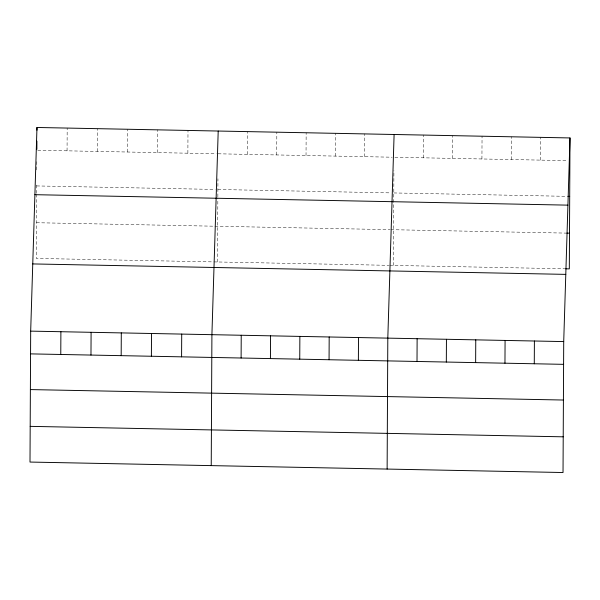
<?xml version="1.0" encoding="UTF-8"?>
<svg xmlns="http://www.w3.org/2000/svg" width="600" height="600" viewBox="0 0 600 600"><rect width="100%" height="100%" fill="white"/><g stroke="black" fill="none" stroke-linecap="round" stroke-linejoin="round"><path stroke-width="0.45" stroke-dasharray="3 2.25" d="M36.623 194.212L36.285 258.42L212.94 261.885M36.63 193.29L36.675 184.155M36.75 169.875L36.803 160.058M67.058 150.833L67.177 128.078M97.267 151.425L97.38 128.67M127.47 152.017L127.59 129.262M157.672 152.61L157.792 129.855M187.875 153.203L187.995 130.447M217.515 261.975L217.853 197.767M217.86 196.845L217.95 178.785M247.403 154.365L247.522 131.61M276.72 154.942L276.832 132.188M306.03 155.52L306.15 132.765M335.347 156.09L335.468 133.335M364.665 156.667L364.785 133.913M393.412 265.425L393.915 170.632M423.3 157.815L423.42 135.06M452.618 158.392L452.737 135.637M481.935 158.97L482.048 136.215M511.245 159.54L511.365 136.785M540.562 160.118L540.683 137.363M37.77 150.255L216.255 153.757M218.085 153.795L392.153 157.208M394.897 157.26L568.05 160.657M36.668 185.933L215.153 189.435M217.897 189.495L391.05 192.885M393.795 192.945L566.947 196.343M36.473 222.72L214.042 226.2M214.958 226.222L389.94 229.65M390.855 229.673L565.838 233.1M213.855 261.9L388.838 265.335M389.752 265.35L564.735 268.785"/><path stroke-width="0.9" d="M30.682 331.125L30 462.06L563.025 472.522L563.715 341.58L570 137.94L36.975 127.477L30.682 331.125L563.715 341.58M36.862 149.325L36.9 141.135M36.96 130.215L36.975 127.477M60.773 354.472L60.892 331.718M90.975 355.065L91.095 332.31M121.177 355.657L121.297 332.903M151.387 356.25L151.507 333.495M181.59 356.843L181.71 334.087M211.23 465.615L211.913 334.68L218.205 131.04M241.11 358.013L241.23 335.257M270.428 358.59L270.548 335.835M299.745 359.16L299.865 336.405M329.062 359.737L329.183 336.983M358.38 360.315L358.5 337.56M387.127 469.065L387.81 338.13L394.103 134.49M417.007 361.462L417.127 338.707M446.325 362.04L446.445 339.285M475.643 362.61L475.763 339.855M504.96 363.188L505.08 340.433M534.278 363.765L534.398 341.01M570 137.94L569.317 268.875L565.65 268.8M567.862 196.358L569.692 196.395M34.898 194.685L567.923 205.14M566.752 233.123L569.505 233.175M32.76 263.925L565.785 274.38M30.57 353.88L563.595 364.343M30.383 389.58L563.408 400.035M30.188 426.36L563.213 436.822"/></g></svg>
